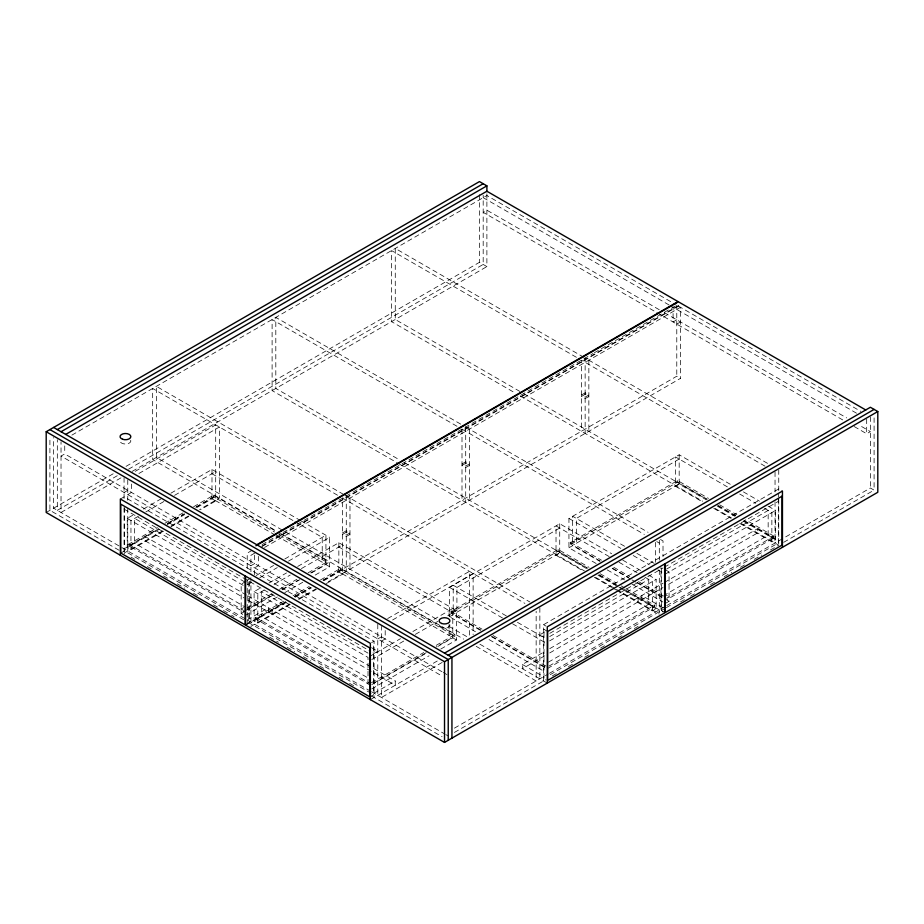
<?xml version="1.0" encoding="UTF-8"?>
<svg xmlns="http://www.w3.org/2000/svg" width="924" height="924" viewBox="0 0 924 924"><rect width="100%" height="100%" fill="white"/><g stroke="black" fill="none" stroke-linecap="round" stroke-linejoin="round"><path stroke-width="0.69" stroke-dasharray="4.62 3.46" d="M71.876 435.123L486.89 195.518L675.502 304.412M441.984 671.725L64.738 453.927L61.03 456.063L442.019 676.033M46.2 512.462L114.807 472.845M126.045 466.354L479.475 262.312L486.89 266.586L486.89 192.666M117.267 475.71L57.323 510.314L57.323 439.674M128.505 469.219L483.183 264.449L483.183 195.241M120.975 477.847L61.03 512.462L61.03 441.811M132.213 471.356L486.89 266.586M135.204 471.344L215.696 424.878L215.696 500.958L200.739 509.598M138.912 473.492L219.404 427.015L219.404 498.082L199.596 509.528M124.059 492.457L127.766 490.321M120.351 499.006L124.059 496.858L374.07 641.198L374.07 697.47M127.766 494.594L131.474 492.457L131.474 483.113M163.352 531.184L130.954 549.896L127.246 547.747L127.246 518.387L134.719 514.079M143.439 509.032L160.892 498.96M170.859 493.208L211.989 469.461L299.919 520.224M138.427 516.216L130.954 520.535L130.954 549.896M145.9 511.896L164.599 501.108M174.567 495.345L215.696 471.598M128.829 544.144L243.289 610.221L243.289 611.815L128.829 545.726L128.829 544.144L157.496 527.592M164.969 523.273L183.668 512.485M193.636 506.722L213.583 495.206L278.863 532.905M128.829 545.726L158.743 528.459M167.463 523.423L183.668 514.067M196.131 506.872L213.583 496.8L274.543 532.005M124.059 548.856L158.732 528.828M167.406 523.827L184.742 513.813M195.888 507.38L215.696 495.945M130.954 545.368L134.661 543.22L244.883 606.86M215.696 496.431L211.989 498.579L275.156 535.042M127.246 547.747L159.644 529.036M167.129 524.728L184.569 514.645M197.031 507.449L211.989 498.821L215.696 500.958M120.778 553.072L124.486 550.935L246.373 621.298M162.439 530.977L124.059 553.13L126.565 554.573M171.113 525.964L188.45 515.962M170.836 526.865L189.524 516.066M252.206 550.277L247.216 553.164L247.216 570.223M262.058 544.594L593.116 353.453M594.363 352.737L676.784 305.151L860.798 411.388M261.735 546.188L678.008 305.856M262.162 546.431L678.424 306.098L678.424 303.245M254.666 553.141L250.924 555.301L250.924 572.36M264.53 547.447L680.491 307.288L680.491 378.366L327.061 582.42M250.924 565.696L254.631 563.559L254.631 554.215M676.784 319.831L673.076 321.968L673.076 307.288M676.784 324.116L680.491 321.968M247.216 580.191L250.924 578.054L250.924 573.781M246.165 581.288L241.176 584.176L241.176 613.524L244.883 615.673L277.292 596.962M256.133 575.537L273.585 565.465M284.8 558.985L325.929 535.239L325.929 564.599L310.972 573.238M247.378 584.869L252.356 581.993M259.84 577.673L277.292 567.602M288.507 561.122L329.637 537.387L329.637 566.735L314.68 575.375M290.217 604.423L257.808 623.134L254.1 620.986L254.1 591.637L261.573 587.317M269.057 582.998L286.509 572.926M297.724 566.447L338.854 542.7L456.491 610.625L456.491 639.986L440.286 649.341M264.045 590.17L257.808 593.774L257.808 623.134M274.012 584.418L290.217 575.063M301.432 568.583L342.561 544.848M241.176 609.008L243.647 607.576M276.392 535.758L322.222 562.219L325.929 560.071M247.031 608.073L271.956 593.682M279.441 589.362L296.881 579.29M308.108 572.811L328.043 561.295L328.043 562.889L310.591 572.961M244.537 611.099L273.204 594.548M281.935 589.512L298.129 580.157M241.176 613.524L246.165 610.649M247.413 609.932L273.585 594.825M282.305 589.789L299.757 579.706M284.765 592.642L303.465 581.854M247.216 619.946L268.399 607.715L268.399 612M426.241 652.679L370.154 685.054L255.694 618.976L255.694 617.382L284.349 600.831M293.081 595.795L309.286 586.44M320.501 579.96L340.436 568.456L454.897 634.534L454.897 636.128L436.209 646.916M245.149 624.878L248.856 622.73L248.856 581M255.694 618.976L285.597 601.697M294.329 596.661L310.522 587.317M322.984 580.122L340.436 570.039L454.897 636.128M245.576 625.121L285.92 601.882M294.629 596.858L310.903 587.468M323.354 580.272L676.784 376.218L680.491 378.366M257.808 618.606L261.515 616.47L370.501 679.383M342.561 569.681L338.854 571.817L449.076 635.458L452.783 633.31M254.1 620.986L286.509 602.286M295.23 597.25L311.434 587.895M323.897 580.699L338.854 572.06L342.561 574.197L342.561 498.117L524.913 603.395M289.628 604.019L250.924 626.368L250.924 579.463M298.337 598.995L315.858 588.888M298.937 599.387L316.389 589.316M326.357 583.552L342.561 574.197M387.676 618.549L469.415 571.355L469.415 636.74M392.631 619.969L473.123 573.492L473.123 634.615M480.399 630.295L453.21 614.599L449.503 616.735L449.503 587.387L559.725 523.746L611.63 553.707M596.13 563.478L568.941 547.782L568.941 518.422L679.175 454.781L731.08 484.753M559.725 528.02L456.918 587.387L456.918 612.219L453.21 610.071M679.175 459.066L576.357 518.422L576.357 543.254L572.649 541.118M377.777 638.946L381.485 636.798M371.598 642.63L374.07 641.198M381.485 641.083L385.192 638.946L385.192 629.602M369.277 656.687L400.438 638.703M412.901 631.508L452.783 608.477L452.783 637.837L437.826 646.477M480.746 630.006L451.085 612.889L451.085 611.295L558.142 549.491L589.038 567.336M600.196 561.053L570.535 543.924L570.535 542.342L677.581 480.538L708.477 498.371M451.085 612.889L558.142 551.085L587.803 568.202M570.535 543.924L677.581 482.12L707.241 499.249M371.737 659.551L404.146 640.84M415.361 634.372L437.791 621.413M447.77 615.661L456.491 610.625M456.918 612.219L559.725 552.852L556.017 550.716M576.357 543.254L679.175 483.899L675.467 481.751M609.159 556.571L556.017 525.883L556.017 555.243L559.725 553.106L586.913 568.803M568.941 547.782L572.649 545.634L599.838 561.342M727.373 486.89L675.467 456.918L675.467 486.278L679.175 484.141L706.363 499.838M371.402 682.744L423.746 652.529M436.209 645.333L454.897 634.534M371.771 684.615L426.611 652.956M371.737 688.911L429.071 655.809M374.07 693.196L395.264 680.965L395.264 685.238L245.253 598.636M369.947 696.927L373.654 694.779L373.654 645.853M370.362 699.618L437.225 661.018M442.169 662.439L381.485 697.47L381.485 626.403M854.18 426.53L866.677 433.749L870.385 431.6L859.147 425.109M543.566 680.965L543.566 624.693L778.747 488.912L782.455 491.048M544.837 631.912L539.859 634.776L543.566 636.925M549.792 633.333L663.028 567.96M664.275 567.232L778.747 501.143M549.618 636.613L648.717 579.406L648.717 604.227L547.135 662.878M666.585 569.08L768.156 510.441L768.156 535.273L665.349 594.629L669.057 596.765M549.607 640.898L656.132 579.406L656.132 608.754L652.425 610.903L617.809 590.921M739.731 523.388L771.863 541.938L775.571 539.801L775.571 510.441L665.349 574.081L657.934 569.796M544.779 655.797L522.383 668.722L522.383 664.448L544.779 651.512M549.757 648.636L662.993 583.263M664.24 582.547L757.564 528.667L757.564 532.952L664.24 586.832M549.757 652.921L662.993 587.548M547.493 668.549L654.539 606.745L654.539 605.151L547.493 666.955L493.116 635.562M773.977 536.186L666.932 597.99L666.932 599.584L773.977 537.78L773.977 536.186L745.553 519.773M665.349 603.441L669.057 601.293L669.057 571.933L664.113 569.08M454.423 728.147L548.175 674.023M549.422 673.296L665.569 606.248M666.758 605.555L870.385 487.999L874.092 490.136L874.092 416.608M550.219 674.682L660.949 610.741L660.949 567.567M661.376 568.768L661.376 610.498L665.107 608.35M666.354 607.622L778.331 542.977L778.331 498.371M454.423 732.432L545.645 679.764M552.286 675.929L559.378 671.829M568.456 666.597L573.434 663.721M584.638 657.253L589.616 654.377M600.588 648.036L605.786 645.044M618.225 637.86L621.967 635.7M634.314 628.574L638.138 626.356M680.445 601.94L685.516 599.006M690.505 596.13L695.506 593.243M710.487 584.592L715.488 581.704M724.231 576.657L731.716 572.337M740.459 567.29L745.46 564.402M754.203 559.355L761.699 555.024M770.431 549.976L778.747 545.183L740.066 522.845M783.702 542.319L874.092 490.136M483.183 197.655L669.311 305.116M670.558 305.832L856.687 413.294M659.274 309.725L486.89 210.198L483.183 212.335L655.566 311.862M664.275 312.601L846.65 417.902M656.814 312.578L844.189 420.767M583.887 357.322L395.264 248.417L395.264 319.496L522.684 393.058M767.509 463.34L585.135 358.038L585.146 433.402M576.426 357.299L391.557 250.566L391.557 321.633L515.234 393.035M765.049 466.204L581.427 360.187L581.439 431.265M743.439 491.891L759.505 501.166M768.156 506.156L775.571 510.441M739.731 494.028L755.797 503.303M764.448 508.304L771.863 512.577L771.863 541.938M719.6 504.793L736.902 514.784M718.364 505.671L735.666 515.661M744.317 520.651L773.977 537.78M523.92 393.774L706.294 499.076M717.532 505.555L736.278 516.377M743.774 520.709L778.747 540.898M768.156 535.273L771.863 537.41M717.486 506.26L734.788 516.25M743.439 521.252L775.571 539.801M520.212 395.922L702.587 501.212M715.072 508.419L731.323 517.798M675.467 486.278L702.656 501.975M713.778 508.396L731.08 518.387M460.695 424.116L275.814 317.382L275.814 388.45L399.491 459.863M465.673 426.992L648.059 532.293M660.521 539.489L663.016 540.933L663.016 556.56M456.987 426.264L272.106 319.519L272.106 390.598L398.29 463.444M461.965 429.129L644.351 534.442M656.814 541.626L659.309 543.069M624.555 546.246L572.649 516.285L572.649 545.634M636.913 553.384L654.227 563.374M568.941 518.422L620.847 548.394M633.206 555.532L649.283 564.807M622.753 560.129L641.302 570.836M648.717 575.121L656.132 579.406M619.045 562.277L637.595 572.972M645.01 577.257L652.425 581.543L652.425 610.903M570.535 542.342L601.432 560.175M613.79 567.313L629.856 576.588M638.507 581.577L665.696 597.285M612.554 568.191L628.62 577.465M637.271 582.455L663.224 597.447M612.196 568.468L630.734 579.175M631.97 579.891L635.677 582.028M636.913 582.744L665.349 599.156M666.585 599.872L669.057 601.293M607.253 569.9L624.555 579.891M631.97 584.176L662.878 602.009M663.016 607.715L641.822 595.483L641.822 599.768M600.161 573.758L616.227 583.032M621.171 585.885L624.878 588.022M626.114 588.738L654.539 605.151M661.376 610.498L665.084 612.647M598.925 574.636L616.227 584.615M624.878 589.616L654.539 606.745M404.469 462.728L586.856 568.029M599.318 575.225L663.016 612M648.717 604.227L652.425 606.375M598.036 575.225L617.809 586.636M619.045 587.352L622.753 589.489M623.989 590.205L656.132 608.754M399.514 464.148L584.395 570.893M595.61 577.361L659.309 614.137M556.017 555.243L581.97 570.223M594.328 577.361L611.63 587.352M612.866 588.068L616.574 590.205M343.751 494.525L156.375 386.348L156.375 457.415L437.433 619.681M344.998 495.241L529.868 601.974M337.537 495.218L152.668 388.484L152.668 459.551L276.345 530.965M543.566 624.693L546.038 626.114M547.701 631.485L543.993 629.336L543.993 678.274L547.701 680.411M506.352 615.927L453.21 585.239L453.21 614.599M517.475 622.349L544.663 638.045M449.503 587.387L502.644 618.064M512.531 623.769L545.899 643.035M301.155 520.94L329.637 537.387M451.085 611.295L481.982 629.14M211.989 473.746L293.728 520.94M294.975 521.656L322.222 537.387L322.222 562.219M338.854 546.985L449.076 610.625L449.076 616.146M491.868 636.428L545.021 667.116M491.522 636.717L544.663 667.405M450.739 617.451L475.456 631.727M489.05 639.57L544.663 671.679M522.383 664.448L543.566 676.68M448.671 626.172L468.664 637.71M479.903 644.201L547.274 683.102M281.323 533.841L463.709 639.131M476.195 646.338L536.151 680.965L536.151 611.307M279.522 533.287L328.043 561.295M279.522 534.869L328.043 562.889M325.929 564.599L329.637 566.735M452.783 637.837L456.491 639.986M443.231 672.453L446.973 674.612M371.529 647.689L377.777 651.293L374.07 653.441L371.575 651.998M124.059 509.089L370.328 651.27M244.883 582.028L134.661 518.387L134.661 543.22M368.029 653.129L261.515 591.637L261.515 616.47M127.246 518.387L244.883 586.313M254.1 591.637L368.029 657.414L368.029 686.775M246.5 595.079L145.253 536.613L145.253 540.898L244.005 597.909M247.759 595.795L395.264 680.965M255.694 617.382L368.907 682.744M370.778 691.291L53.615 508.177L53.615 437.537M371.575 691.753L444.525 733.864M445.761 734.58L448.232 736.001M371.159 693.346L249.284 622.984L249.284 581.242M119.115 550.277L49.908 510.314L49.908 436.798M131.069 557.172L134.812 559.343M147.297 566.551L152.298 569.438M163.536 575.918L168.526 578.805M177.269 583.852L184.765 588.172M193.509 593.22L198.498 596.107M213.479 604.758L218.48 607.646M223.469 610.521L228.471 613.409M231.566 615.199L234.072 616.643M269.669 637.202L278.413 642.249M287.156 647.285L294.64 651.616M303.384 656.664L310.88 660.983M319.612 666.031L326.576 670.05M339.073 677.269L342.827 679.429M349.584 683.333L356.572 687.375M371.575 696.026L442.053 736.717M870.385 416.92L870.385 487.999M866.677 419.069L866.677 433.749M778.747 469.831L778.747 491.152M778.747 499.676L778.747 543.762M778.331 494.051L778.331 496.927M775.04 471.968L775.04 491.868M775.04 501.824L775.04 543.035M679.175 454.781L679.175 484.141M677.581 480.538L677.581 482.12M676.784 305.151L676.784 376.218M659.309 540.217L659.309 560.129M659.309 570.073L659.309 612.716M655.601 542.353L655.601 562.277M638.114 597.632L638.114 601.905M588.854 360.198L588.854 431.265M559.725 523.746L559.725 553.106M558.142 549.491L558.142 551.085M539.859 607.749L539.859 678.817M479.475 194.548L479.475 262.312M469.415 429.152L469.415 500.231M465.708 427.015L465.708 502.367M462 429.152L462 500.231M449.076 624.416L449.076 635.458M377.777 624.266L377.777 695.333M349.977 498.117L349.977 569.184M346.269 495.98L346.269 571.332M340.436 568.456L340.436 570.039M338.854 542.7L338.854 572.06M272.106 609.863L272.106 614.137M258.339 556.364L258.339 565.696L254.631 567.844L254.631 574.705M247.216 580.168L247.216 624.231M213.583 495.206L213.583 496.8M211.989 469.461L211.989 498.821M127.766 479.926L127.766 500.242M127.766 508.373L127.766 550.993M124.486 507.761L124.486 550.935M124.059 477.777L124.059 499.503M124.059 507.634L124.059 551.709M64.738 445.922L64.738 453.927M449.896 624.82A5.394 3.119 0 0 1 444.698 628.228A5.394 3.119 0 0 1 439.119 625.028M130.711 440.217A5.394 3.119 0 0 1 125.618 444.017A5.394 3.119 0 0 1 120.108 440.413M346.269 530.78L342.561 532.917L346.269 535.054L349.977 532.917L346.269 530.78M465.708 461.815L462 463.952L465.708 466.1L469.415 463.952L465.708 461.815M585.146 392.862L581.439 394.998L585.146 397.135L588.854 394.998L585.146 392.862M346.269 532.247L342.561 534.384L346.269 536.521L349.977 534.384L346.269 532.247M465.708 463.282L462 465.43L465.708 467.567L469.415 465.43L465.708 463.282M585.146 394.329L581.439 396.465L585.146 398.602L588.854 396.465L585.146 394.329"/><path stroke-width="1.39" d="M444.525 653.129L870.385 407.265L877.8 411.538L877.8 492.273L444.525 742.422L46.2 512.462L46.2 431.727L479.475 181.578L486.89 185.851L486.89 191.626M57.323 429.579L483.183 183.714M61.03 431.727L486.89 185.851M65.627 434.453L486.89 191.233L678.008 301.571L256.733 544.79M255.913 545.749L678.424 301.813L865.788 409.99M448.232 655.266L874.092 409.401M46.2 431.727L444.525 661.688L877.8 411.538M53.615 427.442L451.94 657.414L451.94 738.149M49.908 429.579L448.232 659.551L448.232 740.286M782.455 547.32L782.455 491.048L547.274 626.83L547.274 683.102M444.525 661.688L444.525 742.422M370.362 699.618L370.362 643.347L120.351 499.006L120.351 555.278M664.656 563.952L547.701 631.485L547.701 680.411L664.656 612.889L664.656 563.952M782.039 496.188L665.084 563.709L665.084 612.647L782.039 545.114L782.039 496.188M245.149 575.941L120.778 504.146L120.778 553.072L245.149 624.878L245.149 575.941M369.947 647.99L245.576 576.183L245.576 625.121L369.947 696.927L369.947 647.99M441.684 623.492A5.394 3.119 0 0 0 449.919 620.928A5.394 3.119 0 0 0 441.961 618.087A5.394 3.119 0 0 0 441.684 623.492M122.603 439.27A5.394 3.119 0 0 0 130.838 436.717A5.394 3.119 0 0 0 122.88 433.876A5.394 3.119 0 0 0 122.603 439.27"/></g></svg>
